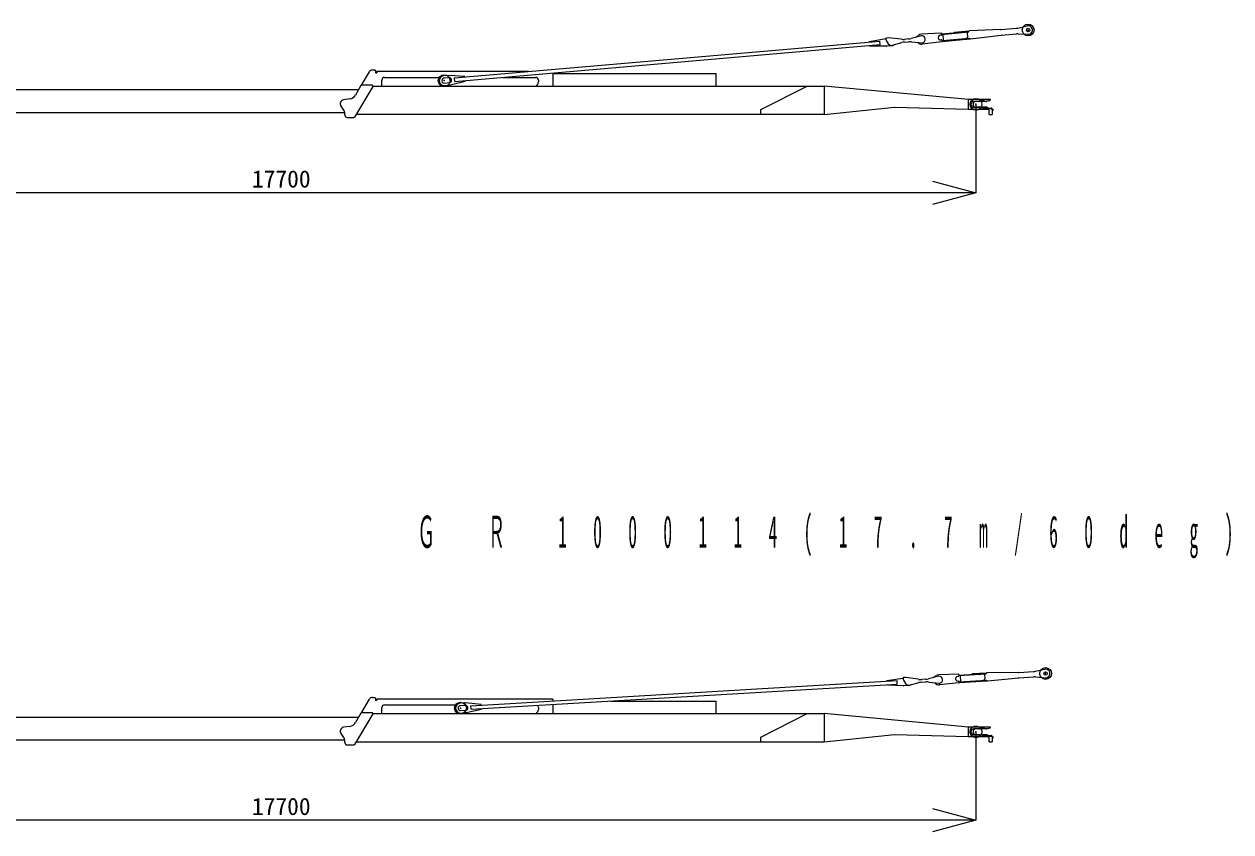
# Model space of a CAD drawing. Units: millimetres, scale not verified. Extents: x -45300 to 56953, y -84282 to 97824.
# Drawn here: x -12466 to 2908, y 18657 to 28956 of the extents above; entities that cross this region are included whole.
import ezdxf
from ezdxf.enums import TextEntityAlignment as Align

# ---------------------------------------------------------------- set-up
doc = ezdxf.new("R2010")
doc.units = ezdxf.units.MM
doc.header["$LTSCALE"] = 300
doc.header["$PDMODE"] = 32
doc.header["$PDSIZE"] = 150
doc.layers.add('0-0_0', color=7, linetype='Continuous', lineweight=18)
doc.layers.add('0-1_DEFPOINTS', color=7, linetype='Continuous')
doc.styles.add('ＭＳ ゴシック', font='')
doc.styles.get('ＭＳ ゴシック').set_extended_font_data('MS Gothic')

# ---------------------------------------------------------------- blocks, each defined once
blk = doc.blocks.new('_OPEN30')
at = {"layer": '0-0_0'}
blk.add_line((0, 0), (-1, 0), dxfattribs=at)
blk.add_lwpolyline([(-1, 0.2679), (0, 0), (-1, -0.2679)], dxfattribs=at)
blk = doc.blocks.new('D20')
at = {"layer": '0-0_0'}
for p, q in [((-14830.8, -25055.9), (-14830.8, -26235.1)), ((2869.2, -25107.1), (2869.2, -26235.1)), ((2869.2, -26234.1), (-14830.8, -26234.1))]:
    blk.add_line(p, q, dxfattribs=at)
at = {"layer": '0-1_DEFPOINTS'}
for p in [(-14830.8, -25055.4), (2869.2, -25106.6), (-14830.8, -26234.1)]:
    blk.add_point(p, dxfattribs=at)
at = {"layer": '0-0_0', "xscale": 554, "yscale": 554, "rotation": 180}
blk.add_blockref('_OPEN30', (-14830.8, -26234.1), dxfattribs=at)
at = {"layer": '0-0_0', "xscale": 554, "yscale": 554}
blk.add_blockref('_OPEN30', (2869.2, -26234.1), dxfattribs=at)
at = {"layer": '0-0_0', "style": 'ＭＳ ゴシック'}
blk.add_text('17700', height=219.9, dxfattribs=at).set_placement((-6355.8, -26233.6), align=Align.BOTTOM_LEFT)
blk = doc.blocks.new('D23')
at = {"layer": '0-0_0'}
for p, q in [((-14830.8, -17055.9), (-14830.8, -18235.1)), ((2869.2, -17107.1), (2869.2, -18235.1)), ((2869.2, -18234.1), (-14830.8, -18234.1))]:
    blk.add_line(p, q, dxfattribs=at)
at = {"layer": '0-1_DEFPOINTS'}
for p in [(-14830.8, -17055.4), (2869.2, -17106.6), (-14830.8, -18234.1)]:
    blk.add_point(p, dxfattribs=at)
at = {"layer": '0-0_0', "xscale": 554, "yscale": 554, "rotation": 180}
blk.add_blockref('_OPEN30', (-14830.8, -18234.1), dxfattribs=at)
at = {"layer": '0-0_0', "xscale": 554, "yscale": 554}
blk.add_blockref('_OPEN30', (2869.2, -18234.1), dxfattribs=at)
at = {"layer": '0-0_0', "style": 'ＭＳ ゴシック'}
blk.add_text('17700', height=219.9, dxfattribs=at).set_placement((-6355.8, -18233.6), align=Align.BOTTOM_LEFT)

msp = doc.modelspace()

# ---------------------------------------------------------------- linework, layer by layer
at = {"layer": '0-0_0'}
for p, q in [((193.6, 28906), (312.7, 28934.2)), ((-1694.6, 28735.5), (-1489.5, 28773.2)), ((-1290, 28762.1), (-1457.7, 28781.2)), ((-1198.6, 28766), (-1250.1, 28761.5)), ((-1033.4, 28808), (-1162.9, 28772.4)), ((-1103.5, 28788.7), (-1068.7, 28815)), ((-785, 28839.9), (-1035.1, 28827.9)), ((-783, 28814.6), (-793, 28813.8)), ((-787.8, 28754), (-777.8, 28754.8)), ((-779.8, 28835.4), (-778.5, 28820)), ((-779.4, 28831), (-430.7, 28861.2)), ((-778.9, 28825), (-430.2, 28855.3)), ((-772, 28745.3), (-423.3, 28775.6)), ((-771.1, 28735.4), (-416.2, 28766.1)), ((-762.7, 28820.8), (-756.7, 28752.2)), ((-610.8, 28853.7), (-426.2, 28869.7)), ((-610.8, 28853.7), (-610.1, 28845.7)), ((-455.6, 28772.8), (-445.8, 28785.7)), ((-451.7, 28853.4), (-445.8, 28785.7)), ((-430.2, 28855.3), (-430.7, 28861.2)), ((-422.4, 28765.6), (-423.3, 28775.6)), ((-24.9, 28885.6), (-416.7, 28870.3)), ((-408.8, 28766.9), (-18.1, 28815.6)), ((-17.8, 28886), (172, 28902.5)), ((-12.5, 28816.2), (178, 28832.8)), ((199.9, 28833.1), (322.1, 28825.8)), ((-6982.1, 28269.4), (-1564.5, 28739.4)), ((-6978.2, 28224.3), (-1560.5, 28694.3)), ((-1694, 28728.2), (-1694.6, 28735.5)), ((-1689.4, 28675.8), (-1690.1, 28683.1)), ((-1480.8, 28674), (-1689.4, 28675.8)), ((-1560.5, 28694.3), (-1564.5, 28739.4)), ((-1481.8, 28747.7), (-1456.5, 28706.1)), ((-1413.7, 28679.6), (-1476.1, 28674.2)), ((-1405.9, 28686.1), (-1285.1, 28719.9)), ((-1248.5, 28726.6), (-1195.5, 28731.1)), ((-1159.3, 28731), (-1025.6, 28718.3)), ((-775.5, 28729.6), (-1023.9, 28698.4)), ((-772.4, 28750.3), (-771.1, 28735)), ((-8169.3, 28176.2), (-8067.9, 28349.2)), ((-8029.3, 28371.2), (-7999.2, 28371.2)), ((-7989.3, 28361.2), (-7989.3, 28335.2)), ((-7989.3, 28335.2), (-7974.3, 28335.2)), ((-6039.7, 28351.2), (-7974.3, 28351.2)), ((-7974.3, 28351.2), (-7974.3, 28335.2)), ((-7060.1, 28302.6), (-7120, 28297.4)), ((-6853.2, 28287.9), (-7050.5, 28302.7)), ((-5729.3, 28332.6), (-5729.3, 28166.2)), ((-5729.3, 28325.7), (-3666.3, 28325.7)), ((-3666.3, 28325.7), (-3650.3, 28325.7)), ((-3650.3, 28166.2), (-3650.3, 28325.7)), ((-8023.3, 28161), (-8256.4, 27771)), ((-8177.1, 28171.1), (-8245.1, 28051.7)), ((-8169.3, 28176.1), (-8169.3, 28176.2)), ((-8031.9, 28176.2), (-8168.5, 28176.2)), ((-8021.9, 28166.2), (-2275.3, 28166.2)), ((-7909.3, 28166.2), (-7909.3, 28242.2)), ((-7874.3, 28277.2), (-7160.9, 28277.2)), ((-7052.5, 28271.2), (-7117.3, 28265.5)), ((-7112, 28204.8), (-7047.2, 28210.4)), ((-7109.2, 28172.9), (-7049.3, 28178.1)), ((-7039.8, 28179.7), (-6848, 28228.2)), ((-6978.2, 28224.3), (-6982.1, 28269.4)), ((-6852.6, 28280.6), (-6853.2, 28287.9)), ((-6848, 28228.2), (-6848.7, 28235.5)), ((-6368.5, 28277.2), (-5949.3, 28277.2)), ((-5928.9, 28182.5), (-5934.3, 28177.2)), ((-5934.3, 28166.2), (-5934.3, 28177.2)), ((-5914.3, 28242.2), (-5914.3, 28217.9)), ((-2275.3, 28166.2), (-2275.3, 27801.2)), ((-434.3, 27993.2), (-2275.3, 28165.7)), ((-12871.4, 28121.6), (-8205.4, 28121.6)), ((-8317.5, 28002.2), (-8396.5, 27990.6)), ((-434.3, 27990.2), (-430.3, 27994.2)), ((-434.3, 27871.7), (-434.3, 27993.2)), ((-238.3, 27994.2), (-430.3, 27994.2)), ((-237.3, 27984.4), (-286.8, 27971.8)), ((-234.3, 27988.3), (-234.3, 27990.2)), ((-155.3, 27989.4), (-155.3, 27994.2)), ((-8400, 27873.1), (-8428.9, 27910.7)), ((-1375.6, 27893.1), (-2275.3, 27801.2)), ((-438.2, 27867.8), (-1374.9, 27893.1)), ((-434.3, 27871.7), (-438.2, 27867.8)), ((-434.3, 27876.2), (-430.3, 27872.2)), ((-430.3, 27872.2), (-172.3, 27872.2)), ((-291.8, 27971.2), (-366.3, 27971.2)), ((-366.3, 27895.2), (-291.8, 27895.2)), ((-301.7, 27970.9), (-339.3, 27970.9)), ((-301.7, 27895.5), (-339.3, 27895.5)), ((-207.7, 27970.9), (-301.7, 27970.9)), ((-207.7, 27895.5), (-301.6, 27895.5)), ((-237.3, 27881.9), (-286.8, 27894.5)), ((-253.9, 27886.2), (-147.6, 27886.2)), ((-234.3, 27878.2), (-147.6, 27878.2)), ((-234.3, 27876.2), (-234.3, 27878)), ((-185.3, 27975.8), (-202.9, 27971.4)), ((-185.3, 27890.5), (-202.9, 27894.9)), ((-185.3, 27975.8), (-161.4, 27981.7)), ((-185.3, 27890.5), (-167.5, 27886.2)), ((-172.3, 27803.2), (-172.3, 27878.2)), ((-141.9, 27875.8), (-128.7, 27862.6)), ((-136.3, 27881.5), (-123.1, 27868.3)), ((-134.3, 27868.2), (-134.3, 27803.2)), ((-128.7, 27862.6), (-123.1, 27856.9)), ((-123.1, 27868.3), (-117.4, 27862.6)), ((-123.1, 27856.9), (-117.4, 27862.6)), ((-8380.2, 27825.9), (-13039.7, 27825.9)), ((-8415.1, 27791.6), (-8415.1, 27791.6)), ((-8379.3, 27812.3), (-8379.3, 27812.1)), ((-8379.3, 27796.2), (-8379.3, 27812.1)), ((-8349.3, 27766.2), (-8264.9, 27766.2)), ((-8235.7, 27805.7), (-2275.3, 27805.7)), ((-172.3, 27803.2), (-134.3, 27803.2)), ((-1475.2, 20586.7), (-1269.1, 20618.7)), ((-1237.1, 20625.8), (-1267.1, 20624)), ((-1267.1, 20624), (-1266, 20606.1)), ((-1070.1, 20602.1), (-1237.1, 20625.8)), ((-978.5, 20603.5), (-1030.2, 20600.5)), ((-812.3, 20640.9), (-942.7, 20608.9)), ((-882.9, 20623.6), (-847.4, 20648.9)), ((-563.1, 20666.1), (-813.5, 20660.9)), ((-561.8, 20640.7), (-571.8, 20640.1)), ((-558, 20661.4), (-557.1, 20646)), ((-557.8, 20657), (-208.4, 20677.7)), ((-557.4, 20651), (-208, 20671.7)), ((-541.3, 20646.4), (-537.3, 20577.7)), ((-388.6, 20675), (-203.6, 20686)), ((-388.6, 20675), (-388.1, 20667)), ((-235.7, 20589.9), (-225.6, 20602.5)), ((-229.6, 20670.4), (-225.6, 20602.5)), ((-208, 20671.7), (-208.4, 20677.7)), ((198, 20690.9), (-194.1, 20686.3)), ((-189, 20582.8), (202.9, 20620.8)), ((205.1, 20691.1), (395.2, 20702.4)), ((208.5, 20621.2), (399.4, 20632.5)), ((416.9, 20705.3), (536.8, 20730.2)), ((421.2, 20632.2), (543.2, 20621.6)), ((-6773.5, 20265.7), (-1345, 20587)), ((-6770.9, 20220.5), (-1342.4, 20541.8)), ((-1474.8, 20579.3), (-1475.2, 20586.7)), ((-1471.7, 20526.8), (-1472.1, 20534.1)), ((-1263.2, 20519.3), (-1471.7, 20526.8)), ((-1342.4, 20541.8), (-1345, 20587)), ((-1262.1, 20593), (-1238, 20550.7)), ((-1196, 20523.1), (-1258.5, 20519.4)), ((-1188, 20529.3), (-1066.3, 20559.8)), ((-1029.5, 20565.5), (-976.5, 20568.6)), ((-940.3, 20567.5), (-807, 20551.1)), ((-556.6, 20555.5), (-805.8, 20531.1)), ((-568.3, 20580.2), (-558.3, 20580.8)), ((-553, 20576.1), (-552.1, 20560.8)), ((-552.7, 20571.1), (-203.3, 20591.8)), ((-552.1, 20561.2), (-196.5, 20582.2)), ((-202.7, 20581.8), (-203.3, 20591.8)), ((-8029.3, 20371.2), (-7999.2, 20371.2)), ((-7974.3, 20351.2), (-7974.3, 20335.2)), ((-5729.3, 20351.2), (-7974.3, 20351.2)), ((-6850.6, 20301.1), (-6910.6, 20297.5)), ((-5729.3, 20351.2), (-5729.3, 20327.5)), ((-3650.3, 20166.2), (-3650.3, 20325.7)), ((-8023.3, 20161), (-8256.4, 19771)), ((-8177.1, 20171.1), (-8245.1, 20051.7)), ((-8031.9, 20176.2), (-8168.5, 20176.2)), ((-8021.9, 20166.2), (-2275.3, 20166.2)), ((-7909.3, 20166.2), (-7909.3, 20242.2)), ((-7874.3, 20277.2), (-6953.2, 20277.2)), ((-6843.9, 20269.4), (-6908.8, 20265.6)), ((-6905.2, 20204.7), (-6840.3, 20208.5)), ((-6903.3, 20172.8), (-6843.2, 20176.3)), ((-6770.9, 20220.5), (-6773.5, 20265.7)), ((-5928.9, 20182.5), (-5934.3, 20177.2)), ((-5934.3, 20166.2), (-5934.3, 20177.2)), ((-5914.3, 20242.2), (-5914.3, 20217.9)), ((-5729.3, 20282.2), (-5729.3, 20166.2)), ((-3080.1, 19865.3), (-2490, 20166.2)), ((-2275.3, 20166.2), (-2275.3, 19801.2)), ((-434.3, 19993.2), (-2275.3, 20165.7)), ((-12871.4, 20121.6), (-8205.4, 20121.6)), ((-8317.5, 20002.2), (-8396.5, 19990.6)), ((-434.3, 19990.2), (-430.3, 19994.2)), ((-434.3, 19871.7), (-434.3, 19993.2)), ((-238.3, 19994.2), (-430.3, 19994.2)), ((-185.3, 19994.2), (-238.2, 19994.2)), ((-234.3, 19988.3), (-234.3, 19990.2)), ((-155.3, 19994.2), (-185.3, 19994.2)), ((-155.3, 19989.4), (-155.3, 19994.2)), ((-8400, 19873.1), (-8428.9, 19910.7)), ((-3080.1, 19805.7), (-3080.1, 19865.3)), ((-1375.6, 19893.1), (-2275.3, 19801.2)), ((-438.2, 19867.8), (-1374.9, 19893.1)), ((-434.3, 19871.7), (-438.2, 19867.8)), ((-434.3, 19876.2), (-430.3, 19872.2)), ((-430.3, 19872.2), (-172.3, 19872.2)), ((-291.8, 19971.2), (-366.3, 19971.2)), ((-366.3, 19895.2), (-291.8, 19895.2)), ((-301.7, 19970.9), (-339.3, 19970.9)), ((-301.7, 19895.5), (-339.3, 19895.5)), ((-207.7, 19970.9), (-301.7, 19970.9)), ((-207.7, 19895.5), (-301.6, 19895.5)), ((-237.3, 19984.4), (-286.8, 19971.8)), ((-237.3, 19881.9), (-286.8, 19894.5)), ((-253.9, 19886.2), (-147.6, 19886.2)), ((-234.3, 19878.2), (-147.6, 19878.2)), ((-234.3, 19876.2), (-234.3, 19878)), ((-185.3, 19975.8), (-202.9, 19971.4)), ((-185.3, 19890.5), (-202.9, 19894.9)), ((-185.3, 19975.8), (-161.4, 19981.7)), ((-185.3, 19890.5), (-167.5, 19886.2)), ((-172.3, 19803.2), (-172.3, 19878.2)), ((-141.9, 19875.8), (-128.7, 19862.6)), ((-136.3, 19881.5), (-123.1, 19868.3)), ((-134.3, 19868.2), (-134.3, 19803.2)), ((-128.7, 19862.6), (-123.1, 19856.9)), ((-123.1, 19868.3), (-117.4, 19862.6)), ((-123.1, 19856.9), (-117.4, 19862.6)), ((-8380.2, 19825.9), (-13039.7, 19825.9)), ((-8415.1, 19791.6), (-8415.1, 19791.6)), ((-8379.3, 19812.3), (-8379.3, 19812.1)), ((-8379.3, 19796.2), (-8379.3, 19812.1)), ((-8349.3, 19766.2), (-8264.9, 19766.2)), ((-8235.7, 19805.7), (-2275.3, 19805.7)), ((-172.3, 19803.2), (-134.3, 19803.2))]:
    msp.add_line(p, q, dxfattribs=at)
for points in [[(-1457.7, 28781.2), (-1487.5, 28778.6), (-1486, 28760.7)], [(-3080.1, 27805.7), (-3080.1, 27865.3), (-2490, 28166.2)], [(-155.3, 27994.2), (-185.3, 27994.2), (-238.2, 27994.2)], [(-8169.3, 20176.1), (-8169.3, 20176.2), (-8067.9, 20349.2)], [(-7989.3, 20361.2), (-7989.3, 20335.2), (-7974.3, 20335.2)], [(-6643.8, 20273.4), (-6644.2, 20280.8), (-6840.9, 20300.9)], [(-4994.4, 20325.7), (-3666.3, 20325.7), (-3650.3, 20325.7)], [(-6833.7, 20177.7), (-6640.6, 20220.9), (-6641.1, 20228.2)]]:
    msp.add_lwpolyline(points, dxfattribs=at)
for centre in [(325.4, 28880.7), (548, 20676.4)]:
    msp.add_circle(centre, 22.5, dxfattribs=at)
for centre, radius, start, end in [((159, 29051.9), 150, 274.95876, 283.32605), ((325.4, 28880.7), 55, 266.59147, 103.32605), ((-1480.4, 28724), 50, 97.68196, 100.39909), ((-1456.1, 28763.2), 30, 184.95876, 211.23765), ((-1267.4, 28960.8), 200, 263.5, 274.95876), ((-1215.9, 28965.3), 200, 274.95876, 285.34761), ((-1029.5, 28763.1), 65, 94.95875, 127.05915), ((-1029.5, 28763.1), 45, 274.95876, 94.95875), ((-790.4, 28783.9), 30, 94.95875, 274.95876), ((-784.8, 28834.9), 5, 4.95876, 92.75616), ((-783.5, 28819.6), 5, 274.95876, 4.95876), ((-777.4, 28749.9), 5, 4.95876, 94.95875), ((-408.9, 28670.4), 200, 92.23925, 94.95875), ((-433.5, 28965.4), 200, 274.95876, 277.10634), ((-30.7, 29035.5), 150, 272.23925, 274.95876), ((0.5, 28666.8), 150, 94.95875, 97.10634), ((191, 28683.3), 150, 86.59147, 94.95875), ((-1480.4, 28724), 50, 269.51842, 274.95876), ((-1418, 28729.4), 45, 211.23765, 285.64059), ((-1418, 28729.4), 50, 274.95876, 311.48253), ((-1231.2, 28527.3), 200, 94.95875, 105.64058), ((-1178.3, 28531.9), 200, 84.5699, 94.95875), ((-1029.5, 28763.1), 65, 217.48847, 274.95876), ((-776.1, 28734.5), 5, 277.16136, 4.95876), ((-8029.3, 28326.2), 45, 90.00001, 149.64384), ((-7999.3, 28361.2), 10, 0.00001, 90.00001), ((-7114.6, 28235.2), 62.5, 94.95875, 274.95876), ((-7054.9, 28242.8), 60, 85.72887, 94.95875), ((-8168.5, 28166.2), 10, 90.00001, 150.3409), ((-8031.9, 28166.2), 10, 329.13912, 90.00001), ((-7874.3, 28242.2), 35, 90.00001, 180.00001), ((-7114.6, 28235.2), 30.5, 94.95875, 274.95876), ((-7049.9, 28240.8), 30.5, 274.95876, 94.95875), ((-7054.5, 28237.9), 60, 274.95876, 284.18865), ((-5949.3, 28242.2), 35, 0.00001, 90.00001), ((-5964.3, 28217.9), 50, 315.00001, 0.00001), ((-8389.3, 27941.2), 50, 98.35968, 217.57122), ((-8332, 28101.2), 100, 278.35968, 330.3409), ((-238.3, 27990.2), 4, 0.00001, 90.00001), ((-238.3, 27988.3), 4, 284.2811, 0.00001), ((-163.3, 27989.4), 8, 283.82035, 0.00001), ((-8479.3, 27812.1), 100, 0.00001, 37.57122), ((-1375.1, 27888.1), 5, 88.44774, 95.83664), ((-366.3, 27933.2), 38, 90.00001, 270.00001), ((-339.3, 27933.2), 37.7, 90.00001, 270.00001), ((-301.7, 27990.9), 20, 270.00001, 279.93906), ((-301.7, 27875.5), 20, 80.06633, 90.00001), ((-291.8, 27991.2), 20, 270.00001, 284.2811), ((-291.8, 27875.2), 20, 75.71891, 90.00001), ((-238.3, 27876.2), 4, 270.00001, 0.00001), ((-238.3, 27878), 4, 0.00001, 75.71891), ((-207.7, 27990.9), 20, 270.00001, 283.82035), ((-207.7, 27875.5), 20, 76.17967, 90.00001), ((-147.6, 27870.2), 16, 45.00001, 90.00001), ((-147.6, 27870.2), 8, 45.00001, 90.00001), ((-8349.3, 27796.2), 30, 180.00001, 270.00001), ((-8264.9, 27776.2), 10, 270.00001, 329.11015), ((-1261.5, 20569.3), 50, 96.11018, 98.82731), ((-1236.1, 20607.8), 30, 183.38698, 209.66587), ((-1042, 20800.1), 200, 261.92822, 273.38698), ((-990.4, 20803.2), 200, 273.38698, 283.77584), ((-809.6, 20596), 65, 93.38697, 125.48737), ((-809.6, 20596), 45, 273.38698, 93.38698), ((-570, 20610.2), 30, 93.38697, 273.38698), ((-563, 20661.1), 5, 3.38698, 91.18438), ((-562.1, 20645.7), 5, 273.38698, 3.38698), ((-191.8, 20486.3), 200, 90.66747, 93.38697), ((196.2, 20840.9), 150, 270.66747, 273.38698), ((217.3, 20471.5), 150, 93.38697, 95.53456), ((386.4, 20852.1), 150, 273.38698, 281.75427), ((408.2, 20482.8), 150, 85.01969, 93.38697), ((548, 20676.4), 55, 265.01969, 101.75427), ((-1261.5, 20569.3), 50, 267.94665, 273.38698), ((-1198.9, 20573), 45, 209.66587, 284.06881), ((-1198.9, 20573), 50, 273.38698, 309.91075), ((-1017.7, 20365.8), 200, 93.38698, 104.0688), ((-964.7, 20369), 200, 82.99812, 93.38698), ((-809.6, 20596), 65, 215.91669, 273.38698), ((-558, 20575.8), 5, 3.38698, 93.38697), ((-557.1, 20560.5), 5, 275.58958, 3.38698), ((-208.3, 20781.9), 200, 273.38698, 275.53456), ((-8029.3, 20326.2), 45, 90.00001, 149.64384), ((-7999.3, 20361.2), 10, 0.00001, 90.00001), ((-6907, 20235.2), 62.5, 93.38698, 273.38698), ((-6847.1, 20241.2), 60, 84.15709, 93.38697), ((-8168.5, 20166.2), 10, 90.00001, 150.3409), ((-8031.9, 20166.2), 10, 329.13912, 90.00001), ((-7874.3, 20242.2), 35, 90.00001, 180.00001), ((-6907, 20235.2), 30.5, 93.38698, 273.38698), ((-6842.1, 20239), 30.5, 273.38698, 93.38698), ((-6846.8, 20236.2), 60, 273.38698, 282.61687), ((-5964.3, 20217.9), 50, 315.00001, 0.00001), ((-5949.3, 20242.2), 35, 0.00001, 53.7203), ((-8389.3, 19941.2), 50, 98.35968, 217.57122), ((-8332, 20101.2), 100, 278.35968, 330.3409), ((-238.3, 19990.2), 4, 0.00001, 90.00001), ((-238.3, 19988.3), 4, 284.2811, 0.00001), ((-163.3, 19989.4), 8, 283.82035, 0.00001), ((-8479.3, 19812.1), 100, 0.00001, 37.57122), ((-1375.1, 19888.1), 5, 88.44774, 95.83664), ((-366.3, 19933.2), 38, 90.00001, 270.00001), ((-339.3, 19933.2), 37.7, 90.00001, 270.00001), ((-301.7, 19990.9), 20, 270.00001, 279.93906), ((-301.7, 19875.5), 20, 80.06633, 90.00001), ((-291.8, 19991.2), 20, 270.00001, 284.2811), ((-291.8, 19875.2), 20, 75.71891, 90.00001), ((-238.3, 19876.2), 4, 270.00001, 0.00001), ((-238.3, 19878), 4, 0.00001, 75.71891), ((-207.7, 19990.9), 20, 270.00001, 283.82035), ((-207.7, 19875.5), 20, 76.17967, 90.00001), ((-147.6, 19870.2), 16, 45.00001, 90.00001), ((-147.6, 19870.2), 8, 45.00001, 90.00001), ((-8349.3, 19796.2), 30, 180.00001, 270.00001), ((-8264.9, 19776.2), 10, 270.00001, 329.11015)]:
    msp.add_arc(centre, radius, start, end, dxfattribs=at)
for p in [(325.4, 28880.7), (-7114.6, 28235.2), (-339.3, 27933.2), (548, 20676.4), (-6907, 20235.2), (-339.3, 19933.2)]:
    msp.add_point(p, dxfattribs=at)

# ---------------------------------------------------------------- block references
for name in ['D23', 'D20']:
    msp.add_blockref(name, (-3208.5, 45039.7), dxfattribs=at)

# ---------------------------------------------------------------- texts
at = {"layer": '0-0_0', "insert": (-7455.4, 22143.8), "char_height": 410.6, "attachment_point": 7, "style": 'ＭＳ ゴシック'}
msp.add_mtext('\\T4;\\W0.4;ＧＲ1000114(17.7m/60deg)', dxfattribs=at)

doc.saveas('drawing.dxf')
